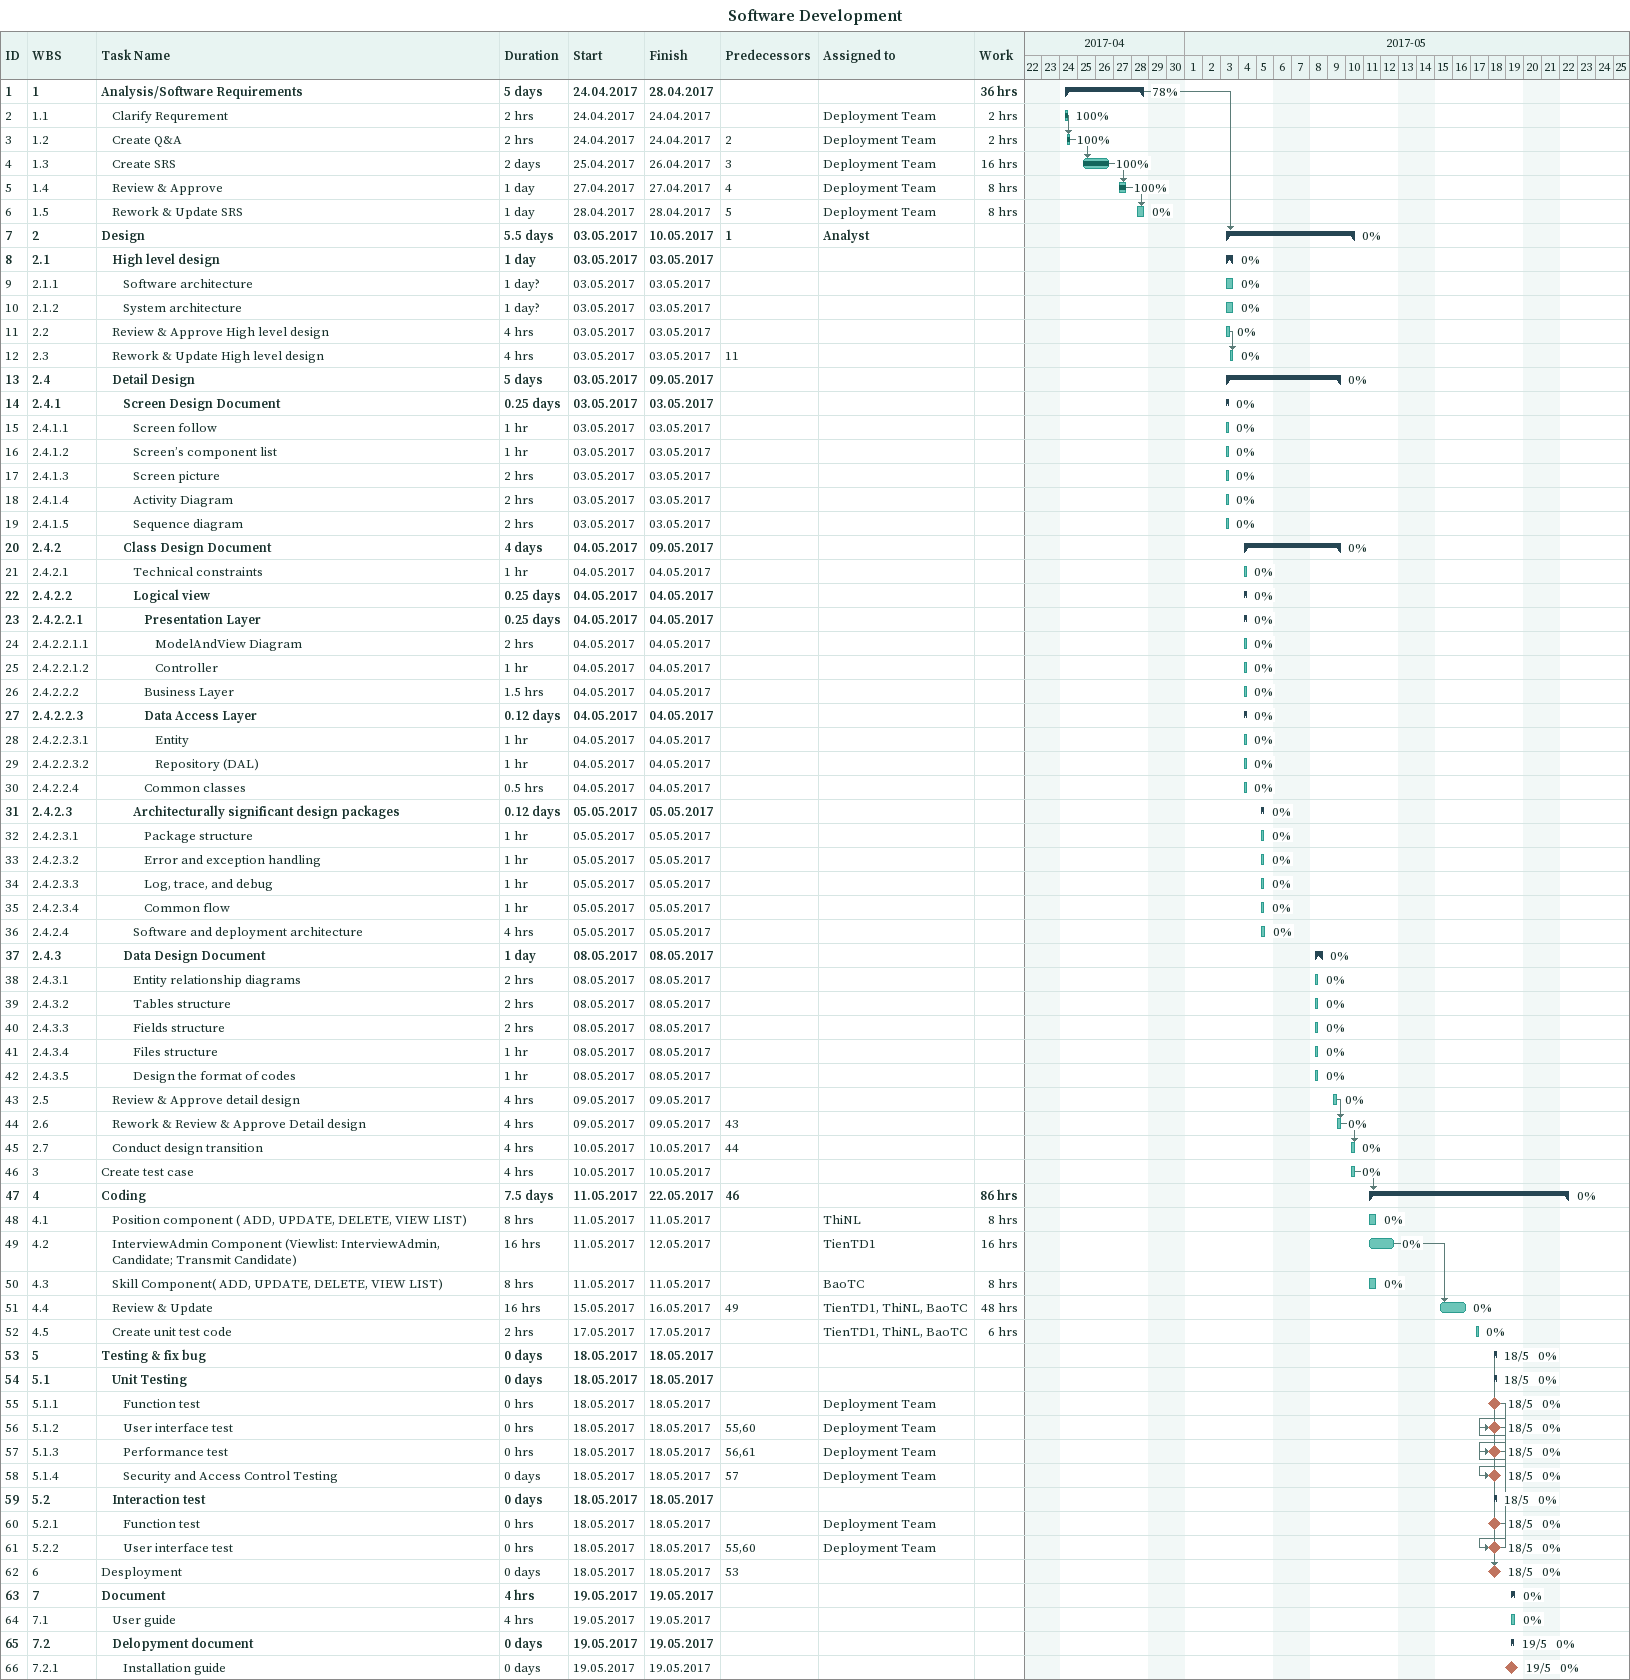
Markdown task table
Software Development

| ID | WBS | Task | Duration | Start | Finish | Predecessors | Resources | % complete | Work (h) |
|---|---|---|---|---|---|---|---|---|---|
| 1 | 1 | **Analysis/Software Requirements** | 5d | 2017-04-24 | 2017-04-28 |  |  | 78 | 36 |
| 2 | 1.1 | Clarify Requrement | 2h | 2017-04-24 | 2017-04-24 |  | Deployment Team | 100 | 2 |
| 3 | 1.2 | Create Q&A | 2h | 2017-04-24 | 2017-04-24 | 2 | Deployment Team | 100 | 2 |
| 4 | 1.3 | Create SRS | 2d | 2017-04-25 | 2017-04-26 | 3 | Deployment Team | 100 | 16 |
| 5 | 1.4 | Review & Approve | 1d | 2017-04-27 | 2017-04-27 | 4 | Deployment Team | 100 | 8 |
| 6 | 1.5 | Rework & Update SRS | 1d | 2017-04-28 | 2017-04-28 | 5 | Deployment Team | 0 | 8 |
| 7 | 2 | **Design** | 5.5d | 2017-05-03 | 2017-05-10 | 1 | Analyst | 0 |  |
| 8 | 2.1 | **High level design** | 1d | 2017-05-03 | 2017-05-03 |  |  | 0 |  |
| 9 | 2.1.1 | Software architecture | 1d? | 2017-05-03 | 2017-05-03 |  |  | 0 |  |
| 10 | 2.1.2 | System architecture | 1d? | 2017-05-03 | 2017-05-03 |  |  | 0 |  |
| 11 | 2.2 | Review & Approve High level design | 4h | 2017-05-03 | 2017-05-03 |  |  | 0 |  |
| 12 | 2.3 | Rework & Update High level design | 4h | 2017-05-03 | 2017-05-03 | 11 |  | 0 |  |
| 13 | 2.4 | **Detail Design** | 5d | 2017-05-03 | 2017-05-09 |  |  | 0 |  |
| 14 | 2.4.1 | **Screen Design Document** | 0.25d | 2017-05-03 | 2017-05-03 |  |  | 0 |  |
| 15 | 2.4.1.1 | Screen follow | 1h | 2017-05-03 | 2017-05-03 |  |  | 0 |  |
| 16 | 2.4.1.2 | Screen’s component list | 1h | 2017-05-03 | 2017-05-03 |  |  | 0 |  |
| 17 | 2.4.1.3 | Screen picture | 2h | 2017-05-03 | 2017-05-03 |  |  | 0 |  |
| 18 | 2.4.1.4 | Activity Diagram | 2h | 2017-05-03 | 2017-05-03 |  |  | 0 |  |
| 19 | 2.4.1.5 | Sequence diagram | 2h | 2017-05-03 | 2017-05-03 |  |  | 0 |  |
| 20 | 2.4.2 | **Class Design Document** | 4d | 2017-05-04 | 2017-05-09 |  |  | 0 |  |
| 21 | 2.4.2.1 | Technical constraints | 1h | 2017-05-04 | 2017-05-04 |  |  | 0 |  |
| 22 | 2.4.2.2 | **Logical view** | 0.25d | 2017-05-04 | 2017-05-04 |  |  | 0 |  |
| 23 | 2.4.2.2.1 | **Presentation Layer** | 0.25d | 2017-05-04 | 2017-05-04 |  |  | 0 |  |
| 24 | 2.4.2.2.1.1 | ModelAndView Diagram | 2h | 2017-05-04 | 2017-05-04 |  |  | 0 |  |
| 25 | 2.4.2.2.1.2 | Controller | 1h | 2017-05-04 | 2017-05-04 |  |  | 0 |  |
| 26 | 2.4.2.2.2 | Business Layer | 1.5h | 2017-05-04 | 2017-05-04 |  |  | 0 |  |
| 27 | 2.4.2.2.3 | **Data Access Layer** | 0.12d | 2017-05-04 | 2017-05-04 |  |  | 0 |  |
| 28 | 2.4.2.2.3.1 | Entity | 1h | 2017-05-04 | 2017-05-04 |  |  | 0 |  |
| 29 | 2.4.2.2.3.2 | Repository (DAL) | 1h | 2017-05-04 | 2017-05-04 |  |  | 0 |  |
| 30 | 2.4.2.2.4 | Common classes | 0.5h | 2017-05-04 | 2017-05-04 |  |  | 0 |  |
| 31 | 2.4.2.3 | **Architecturally significant design packages** | 0.12d | 2017-05-05 | 2017-05-05 |  |  | 0 |  |
| 32 | 2.4.2.3.1 | Package structure | 1h | 2017-05-05 | 2017-05-05 |  |  | 0 |  |
| 33 | 2.4.2.3.2 | Error and exception handling | 1h | 2017-05-05 | 2017-05-05 |  |  | 0 |  |
| 34 | 2.4.2.3.3 | Log, trace, and debug | 1h | 2017-05-05 | 2017-05-05 |  |  | 0 |  |
| 35 | 2.4.2.3.4 | Common flow | 1h | 2017-05-05 | 2017-05-05 |  |  | 0 |  |
| 36 | 2.4.2.4 | Software and deployment architecture | 4h | 2017-05-05 | 2017-05-05 |  |  | 0 |  |
| 37 | 2.4.3 | **Data Design Document** | 1d | 2017-05-08 | 2017-05-08 |  |  | 0 |  |
| 38 | 2.4.3.1 | Entity relationship diagrams | 2h | 2017-05-08 | 2017-05-08 |  |  | 0 |  |
| 39 | 2.4.3.2 | Tables structure | 2h | 2017-05-08 | 2017-05-08 |  |  | 0 |  |
| 40 | 2.4.3.3 | Fields structure | 2h | 2017-05-08 | 2017-05-08 |  |  | 0 |  |
| 41 | 2.4.3.4 | Files structure | 1h | 2017-05-08 | 2017-05-08 |  |  | 0 |  |
| 42 | 2.4.3.5 | Design the format of codes | 1h | 2017-05-08 | 2017-05-08 |  |  | 0 |  |
| 43 | 2.5 | Review & Approve detail design | 4h | 2017-05-09 | 2017-05-09 |  |  | 0 |  |
| 44 | 2.6 | Rework & Review & Approve Detail design | 4h | 2017-05-09 | 2017-05-09 | 43 |  | 0 |  |
| 45 | 2.7 | Conduct design transition | 4h | 2017-05-10 | 2017-05-10 | 44 |  | 0 |  |
| 46 | 3 | Create test case | 4h | 2017-05-10 | 2017-05-10 |  |  | 0 |  |
| 47 | 4 | **Coding** | 7.5d | 2017-05-11 | 2017-05-22 | 46 |  | 0 | 86 |
| 48 | 4.1 | Position component ( ADD, UPDATE, DELETE, VIEW LIST) | 8h | 2017-05-11 | 2017-05-11 |  | ThiNL | 0 | 8 |
| 49 | 4.2 | InterviewAdmin Component (Viewlist: InterviewAdmin, Candidate; Transmit Candidate) | 16h | 2017-05-11 | 2017-05-12 |  | TienTD1 | 0 | 16 |
| 50 | 4.3 | Skill Component( ADD, UPDATE, DELETE, VIEW LIST) | 8h | 2017-05-11 | 2017-05-11 |  | BaoTC | 0 | 8 |
| 51 | 4.4 | Review & Update | 16h | 2017-05-15 | 2017-05-16 | 49 | TienTD1, ThiNL, BaoTC | 0 | 48 |
| 52 | 4.5 | Create unit test code | 2h | 2017-05-17 | 2017-05-17 |  | TienTD1, ThiNL, BaoTC | 0 | 6 |
| 53 | 5 | **Testing & fix bug** | 0d | 2017-05-18 | 2017-05-18 |  |  | 0 |  |
| 54 | 5.1 | **Unit Testing** | 0d | 2017-05-18 | 2017-05-18 |  |  | 0 |  |
| 55 | 5.1.1 | Function test | 0h | 2017-05-18 | 2017-05-18 |  | Deployment Team | 0 |  |
| 56 | 5.1.2 | User interface test | 0h | 2017-05-18 | 2017-05-18 | 55, 60 | Deployment Team | 0 |  |
| 57 | 5.1.3 | Performance test | 0h | 2017-05-18 | 2017-05-18 | 56, 61 | Deployment Team | 0 |  |
| 58 | 5.1.4 | Security and Access Control Testing | 0d | 2017-05-18 | 2017-05-18 | 57 | Deployment Team | 0 |  |
| 59 | 5.2 | **Interaction test** | 0d | 2017-05-18 | 2017-05-18 |  |  | 0 |  |
| 60 | 5.2.1 | Function test | 0h | 2017-05-18 | 2017-05-18 |  | Deployment Team | 0 |  |
| 61 | 5.2.2 | User interface test | 0h | 2017-05-18 | 2017-05-18 | 55, 60 | Deployment Team | 0 |  |
| 62 | 6 | Desployment | 0d | 2017-05-18 | 2017-05-18 | 53 |  | 0 |  |
| 63 | 7 | **Document** | 4h | 2017-05-19 | 2017-05-19 |  |  | 0 |  |
| 64 | 7.1 | User guide | 4h | 2017-05-19 | 2017-05-19 |  |  | 0 |  |
| 65 | 7.2 | **Delopyment document** | 0d | 2017-05-19 | 2017-05-19 |  |  | 0 |  |
| 66 | 7.2.1 | Installation guide | 0d | 2017-05-19 | 2017-05-19 |  |  | 0 |  |
